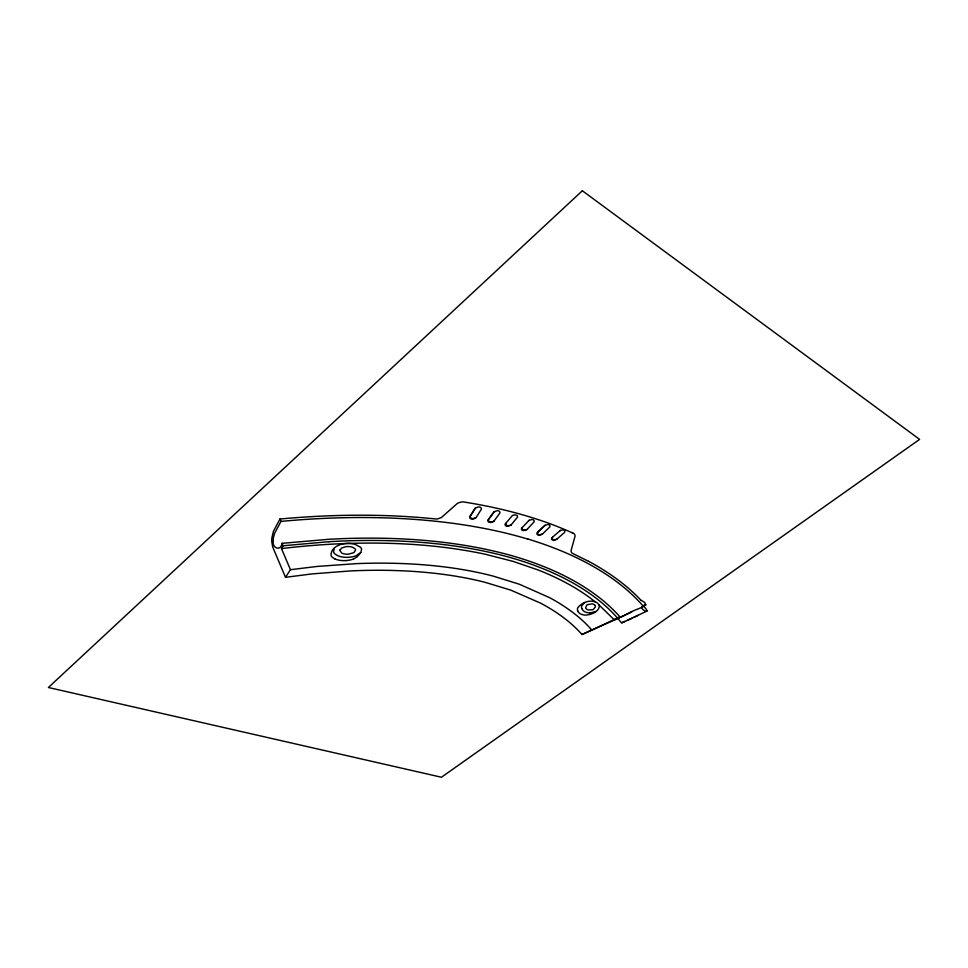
<?xml version="1.0" encoding="UTF-8"?>
<svg xmlns="http://www.w3.org/2000/svg" width="968" height="968" viewBox="0 0 968 968"><rect width="100%" height="100%" fill="white"/><g stroke="black" fill="none" stroke-linecap="round" stroke-linejoin="round"><path stroke-width="1.45" d="M510.85 525.188L507.522 525.745A4.888 2.807 -19.2 0 1 506.796 525.527L506.385 525.321A5.288 3.037 -19.2 0 1 505.901 524.934L505.78 523.47M469.577 516.997L470.061 518.328A5.505 3.231 -18.3 0 0 471.101 518.896A4.961 2.904 -18.3 0 0 472.771 519.138L475.893 517.844L473.328 518.606A4.985 2.916 -18.3 0 1 471.67 518.364A5.518 3.231 -18.3 0 1 470.629 517.795L470.146 516.452M622.303 622.569L621.335 622.642L617.814 618.516L582.022 634.512L578.077 630.289A372.172 172.171 -12.3 0 0 540.446 603.076L510.826 590.141L484.714 582.216A331.298 155.908 -12.8 0 0 455.311 576.141A338.619 158.776 -12.7 0 0 350.634 570.914L311.89 573.915L285.499 577.315L272.722 547.041L271.778 541.693A77.198 46.065 -14.2 0 1 271.863 537.954L273.424 531.359L279.994 518.957L281.01 521.341L274.585 533.38L273.412 537.712A51.28 30.613 -13.4 0 0 273.279 541.197C271.984 548.227 280.841 551.566 282.063 543.326L328.551 539.309A408.75 190.563 -12.3 0 1 489.639 550.126A402.398 188.179 -12.3 0 1 511.286 555.535C535.498 562.444 559.141 571.773 580.74 584.817A452.225 207.285 -11.7 0 1 619.968 616.906L616.556 618.6M285.499 577.315L290.436 569.704L281.482 548.566L283.104 545.77L282.063 543.326M476.123 517.565L481.483 509.023L480.987 507.704A5.542 3.267 -18.4 0 0 479.959 507.147A4.997 2.94 -18.4 0 0 478.313 506.893L475.24 508.188M469.674 516.851L475.034 508.43M470.23 516.319L475.591 507.885M494.043 521.05L499.996 512.834L499.633 511.515A5.409 3.158 -18.9 0 0 498.677 510.947A4.961 2.892 -18.9 0 0 497.104 510.656L494.043 511.866M493.849 512.084L487.787 520.324L488.138 521.655A5.372 3.122 -18.8 0 0 489.106 522.236A4.913 2.856 -18.8 0 0 490.703 522.526L493.825 521.292M494.418 511.552L488.356 519.804L488.719 521.135A5.397 3.134 -18.8 0 0 489.687 521.728A4.925 2.856 -18.8 0 0 491.284 522.006L493.68 521.425M334.154 548.36L333.549 551.978A12.838 7.526 -14.1 0 0 334.892 553.938L337.832 555.741A20.981 12.318 -14.3 0 0 348.577 557.302L352.606 556.769A12.983 7.587 -14.3 0 0 356.26 555.644L360.943 552.389L361.572 548.904A11.568 6.752 -14.3 0 0 360.544 547.271L355.208 544.391A22.433 13.032 -14 0 0 351.36 543.641C343.555 542.382 330.874 545.807 331.02 555.378A12.729 7.429 -14.1 0 0 332.351 557.314L334.771 558.875M511.056 524.983L517.565 517.081L517.323 515.775A5.3 3.061 -19.4 0 0 516.428 515.182A4.876 2.807 -19.4 0 0 514.915 514.867L512.592 515.375M360.689 552.716L357.144 556.866L353.55 558.947M512.278 515.678L505.078 524.111L505.308 525.43A5.263 3.025 -19.2 0 0 506.204 526.035A4.876 2.807 -19.2 0 0 507.74 526.35L510.85 525.188M527.173 529.339L534.191 521.74L534.058 520.445A5.191 2.965 -19.8 0 0 533.235 519.84A4.84 2.759 -19.8 0 0 531.783 519.489L528.746 520.566M529.193 520.215L521.474 528.31L521.583 529.629A5.167 2.94 -19.6 0 0 522.418 530.246A4.816 2.747 -19.6 0 0 523.894 530.597L526.991 529.508L524.499 530.101A4.828 2.747 -19.6 0 1 523.023 529.762A5.179 2.94 -19.6 0 1 522.188 529.145L522.2 527.693M542.431 534.082L549.921 526.798L549.897 525.515A5.094 2.88 -20.1 0 0 549.134 524.886A4.816 2.723 -20.1 0 0 547.743 524.511L544.718 525.527L536.998 532.92L536.998 534.239A5.07 2.856 -20 0 0 537.772 534.868A4.792 2.698 -20 0 0 539.188 535.244L542.274 534.215L539.805 534.76A4.804 2.698 -20 0 1 538.389 534.384A5.082 2.868 -20 0 1 537.627 533.755L537.615 532.436L545.202 525.152M552.45 537.325L552.208 538.752A4.997 2.783 -20.3 0 0 552.909 539.394A4.779 2.662 -20.3 0 0 554.277 539.805L556.733 539.309L553.648 540.265A4.779 2.662 -20.3 0 1 552.099 539.757A4.985 2.771 -20.3 0 1 551.578 539.212L551.687 537.905L560.46 530.355L562.698 529.895A4.671 2.614 -20.5 0 1 564.09 530.27A5.094 2.844 -20.4 0 1 564.828 530.924L564.767 532.231L556.866 539.2M559.686 530.948L560.315 530.476M584.551 602.761L581.816 605.726A10.007 5.106 -20.3 0 0 581.49 606.912L581.72 608.654M577.594 610.929L577.424 608.908A9.704 4.949 -20.2 0 1 577.836 607.735C581.55 602.774 588.786 599.809 594.86 601.721A17.956 9.136 -20 0 1 597.958 603.536L599.119 605.169A14.157 7.199 -20.1 0 1 599.349 606.755C597.934 612.55 590.553 614.946 585.083 615.116A16.383 8.349 -20.3 0 1 577.811 610.869M595.78 611.51L590.153 612.901M582.022 634.512L619.968 616.906M616.192 618.77L615.224 619.266A33.36 16.238 -20.7 0 0 614.22 619.786L613.47 620.21L620.79 617.015M617.959 618.443L622.182 616.362M641.288 600.45C652.843 605.895 636.98 608.158 629.539 612.829L625.739 614.68M646.176 604.734C633.072 607.154 654.707 617.1 643.502 606.065M631.91 611.788L620.306 617.342M647.519 610.82L631.62 618.322M638.069 615.394L633.992 617.318M624.977 615.128L622.134 616.483M630.7 618.758L632.177 618.165M631.257 618.6L628.801 619.629M630.313 619.036L627.833 620.077M626.877 620.512L628.426 619.907M626.538 620.766L621.722 622.86M624.989 621.359L622.339 622.557M290.436 569.704L317.335 566.413L356.793 563.618A348.831 163.749 -12.7 0 1 463.103 569.668A342.49 161.281 -12.8 0 1 492.918 576.02L519.393 584.249L549.4 597.571A385.337 178.245 -12.2 0 1 587.576 625.425L591.581 629.732M283.104 545.77L328.963 541.693M345.915 560.617L349.92 560.061A12.911 7.526 -14.2 0 0 353.55 558.947M528.08 539.091C556.467 547.719 584.127 559.456 608.799 576.105A507.196 230.783 -11.3 0 1 643.175 606.077M572.911 533.066L573.721 533.513A10.031 5.554 -20.5 0 1 574.702 534.469L575.101 535.994L571.023 550.792L571.398 552.317A10.152 5.53 -20.7 0 0 572.366 553.285L588.556 561.343M506.385 525.321L506.796 525.527A4.804 2.759 -19.2 0 0 507.522 525.745M598.938 604.891L614.148 619.677M594.8 605.194L595.308 605.956A7.853 4.005 -20.2 0 1 595.441 606.839L593.106 609.671L588.471 610.009A9.692 4.937 -20.4 0 1 587.225 609.55L586.281 608.872A9.462 4.816 -20.4 0 1 585.628 607.698L587.044 604.722L592.222 603.838A9.704 4.937 -20.1 0 1 594.788 605.206M345.915 560.593A20.546 12.027 -14.2 0 1 334.795 558.863M279.982 519.017A464.628 215.017 -11.9 0 1 434.741 518.872A8.216 4.876 -17.2 0 0 437.681 518.884L441.311 517.602L457.658 503.166L461.312 501.969A8.192 4.864 -17.9 0 1 463.769 501.981L464.229 502.053A466.431 220.159 -11.8 0 1 572.862 533.114M588.617 561.295A511.298 232.659 -11.3 0 1 641.215 600.487M281.482 548.59A397.449 185.529 -12.3 0 1 464.894 550.381A390.769 183.025 -12.4 0 1 485.065 554.204L512.907 561.319L537.845 569.862A423.089 195.367 -12 0 1 595.211 601.854M617.463 618.02A445.728 204.514 -11.8 0 0 578.574 586.269C557.169 573.383 533.719 564.187 509.725 557.386A396.638 185.626 -12.4 0 0 476.958 549.715A402.712 187.913 -12.3 0 0 328.963 541.705M590.105 612.974A16.335 8.325 -20.5 0 1 582.022 608.557M281.01 521.413A454.403 210.988 -11.9 0 1 528.02 539.14M339.72 550.296L341.74 553.03A11.156 6.534 -14.3 0 0 343.471 553.744L346.314 554.204A11.205 6.57 -14.3 0 0 348.625 554.144L353.925 552.619L355.559 550.114A6.219 3.63 -14.2 0 0 354.881 548.638L352.4 547.186A12.378 7.212 -14.1 0 0 349.218 546.569L347.476 546.533A9.511 5.542 -14.1 0 0 345.733 546.702L341.752 547.973L339.72 550.296M582.349 190.756L48.4 687.498L441.444 777.244L919.6 439.387L582.349 190.756"/></g></svg>
